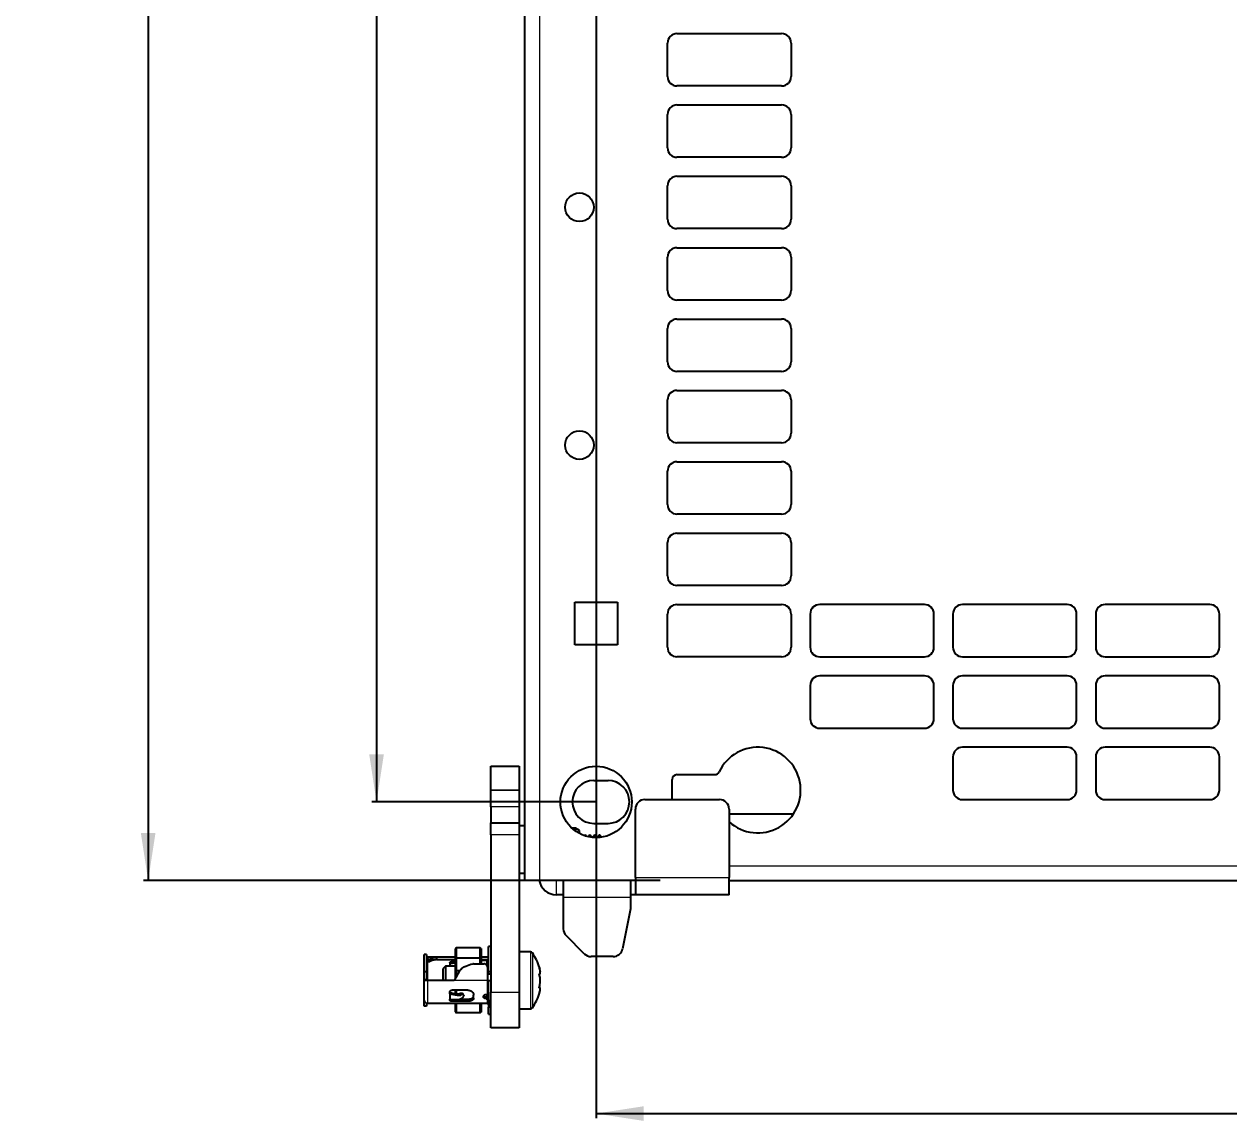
# Model space of a CAD drawing. Header units: millimetres. Extents: x -764 to 1099, y 554 to 2003.
# Drawn here: x -763.9 to -510.7, y 713.3 to 943.8 of the extents above; entities that cross this region are included whole.
import ezdxf

# ---------------------------------------------------------------- set-up
doc = ezdxf.new("R2010")
doc.units = ezdxf.units.MM
doc.layers.add('FORMAT', color=7, linetype='Continuous')
doc.styles.add('SLDTEXTSTYLE0', font='TXT', dxfattribs={"width": 0.75})
doc.dimstyles.new('SLDDIMSTYLE0', dxfattribs={"dimtxt": 20, "dimasz": 10, "dimexe": 0, "dimexo": 0.0625, "dimgap": 5, "dimtad": 2, "dimdec": 1, "dimrnd": 1e-09, "dimzin": 12, "dimdsep": 46, "dimtxsty": 'SLDTEXTSTYLE0', "dimsah": 1, "dimcen": 0.09, "dimadec": 0, "dimazin": 3, "dimtfac": 1, "dimtofl": 0, "dimtmove": 0, "dimatfit": 3, "dimfxl": 0, "dimfrac": 2, "dimtolj": 1, "dimtzin": 12, "dimarcsym": 0})

# ---------------------------------------------------------------- blocks, each defined once
blk = doc.blocks.new('_D')
at = {"layer": 'FORMAT'}
for p, q in [((-630.23, 1846.82), (-738.87, 1846.82)), ((-737.87, 1846.82), (-737.87, 763.8)), ((-630.23, 763.8), (-738.87, 763.8))]:
    blk.add_line(p, q, dxfattribs=at)
for points in [[(-737.87, 1846.82), (-739.41, 1836.82), (-736.33, 1836.82)], [(-737.87, 763.8), (-736.33, 773.8), (-739.41, 773.8)]]:
    blk.add_solid(points, dxfattribs=at)
at = {"layer": 'FORMAT', "insert": (-763.65, 1275.75), "char_height": 20, "attachment_point": 1, "rotation": 90, "style": 'SLDTEXTSTYLE0'}
blk.add_mtext('1083', dxfattribs=at)
blk = doc.blocks.new('_D_4')
at = {"layer": 'FORMAT'}
for p, q in [((-643.72, 1305.3), (-643.72, 713.81)), ((12.28, 1305.3), (12.28, 713.81)), ((-643.72, 714.81), (12.28, 714.81))]:
    blk.add_line(p, q, dxfattribs=at)
for points in [[(-643.72, 714.81), (-633.72, 713.27), (-633.72, 716.35)], [(12.28, 714.81), (2.28, 716.35), (2.28, 713.27)]]:
    blk.add_solid(points, dxfattribs=at)
at = {"layer": 'FORMAT', "insert": (-337.88, 740.59), "char_height": 20, "attachment_point": 1, "style": 'SLDTEXTSTYLE0'}
blk.add_mtext('656', dxfattribs=at)
blk = doc.blocks.new('_D_5')
at = {"layer": 'FORMAT'}
for p, q in [((-643.73, 1830.31), (-690.87, 1830.31)), ((-689.87, 1830.31), (-689.87, 780.31)), ((-643.73, 780.31), (-690.87, 780.31))]:
    blk.add_line(p, q, dxfattribs=at)
for points in [[(-689.87, 1830.31), (-691.41, 1820.31), (-688.33, 1820.31)], [(-689.87, 780.31), (-688.33, 790.31), (-691.41, 790.31)]]:
    blk.add_solid(points, dxfattribs=at)
at = {"layer": 'FORMAT', "insert": (-715.65, 1275.75), "char_height": 20, "attachment_point": 1, "rotation": 90, "style": 'SLDTEXTSTYLE0'}
blk.add_mtext('1050', dxfattribs=at)

msp = doc.modelspace()

# ---------------------------------------------------------------- linework, layer by layer
at = {"color": 7, "linetype": 'Continuous', "lineweight": 25}
for p, q in [((-658.72, 763.81), (-658.72, 1846.81)), ((-628.72, 932.81), (-628.72, 939.81)), ((-626.72, 941.81), (-604.72, 941.81)), ((-602.72, 939.81), (-602.72, 932.81)), ((-604.72, 930.81), (-626.72, 930.81)), ((-628.72, 917.81), (-628.72, 924.81)), ((-626.72, 926.81), (-604.72, 926.81)), ((-602.72, 924.81), (-602.72, 917.81)), ((-604.72, 915.81), (-626.72, 915.81)), ((-626.72, 911.81), (-604.72, 911.81)), ((-628.72, 902.81), (-628.72, 909.81)), ((-602.72, 909.81), (-602.72, 902.81)), ((-604.72, 900.81), (-626.72, 900.81)), ((-626.72, 896.81), (-604.72, 896.81)), ((-628.72, 887.81), (-628.72, 894.81)), ((-602.72, 894.81), (-602.72, 887.81)), ((-604.72, 885.81), (-626.72, 885.81)), ((-626.72, 881.81), (-604.72, 881.81)), ((-628.72, 872.81), (-628.72, 879.81)), ((-602.72, 879.81), (-602.72, 872.81)), ((-604.72, 870.81), (-626.72, 870.81)), ((-626.72, 866.81), (-604.72, 866.81)), ((-628.72, 857.81), (-628.72, 864.81)), ((-602.72, 864.81), (-602.72, 857.81)), ((-604.72, 855.81), (-626.72, 855.81)), ((-626.72, 851.81), (-604.72, 851.81)), ((-628.72, 842.81), (-628.72, 849.81)), ((-602.72, 849.81), (-602.72, 842.81)), ((-604.72, 840.81), (-626.72, 840.81)), ((-626.72, 836.81), (-604.72, 836.81)), ((-628.72, 827.81), (-628.72, 834.81)), ((-602.72, 834.81), (-602.72, 827.81)), ((-604.72, 825.81), (-626.72, 825.81)), ((-648.22, 822.31), (-639.22, 822.31)), ((-648.22, 813.31), (-648.22, 822.31)), ((-639.22, 822.31), (-639.22, 813.31)), ((-626.72, 821.81), (-604.72, 821.81)), ((-574.72, 821.81), (-596.72, 821.81)), ((-544.72, 821.81), (-566.72, 821.81)), ((-514.72, 821.81), (-536.72, 821.81)), ((-628.72, 812.81), (-628.72, 819.81)), ((-602.72, 819.81), (-602.72, 812.81)), ((-598.72, 819.81), (-598.72, 812.81)), ((-572.72, 812.81), (-572.72, 819.81)), ((-568.72, 819.81), (-568.72, 812.81)), ((-542.72, 812.81), (-542.72, 819.81)), ((-538.72, 819.81), (-538.72, 812.81)), ((-512.72, 812.81), (-512.72, 819.81)), ((-639.22, 813.31), (-648.22, 813.31)), ((-604.72, 810.81), (-626.72, 810.81)), ((-596.72, 810.81), (-574.72, 810.81)), ((-566.72, 810.81), (-544.72, 810.81)), ((-536.72, 810.81), (-514.72, 810.81)), ((-574.72, 806.81), (-596.72, 806.81)), ((-544.72, 806.81), (-566.72, 806.81)), ((-514.72, 806.81), (-536.72, 806.81)), ((-598.72, 804.81), (-598.72, 797.81)), ((-572.72, 797.81), (-572.72, 804.81)), ((-568.72, 804.81), (-568.72, 797.81)), ((-542.72, 797.81), (-542.72, 804.81)), ((-538.72, 804.81), (-538.72, 797.81)), ((-512.72, 797.81), (-512.72, 804.81)), ((-596.72, 795.81), (-574.72, 795.81)), ((-566.72, 795.81), (-544.72, 795.81)), ((-536.72, 795.81), (-514.72, 795.81)), ((-544.72, 791.81), (-566.72, 791.81)), ((-514.72, 791.81), (-536.72, 791.81)), ((-665.87, 787.81), (-659.87, 787.81)), ((-665.87, 782.81), (-665.87, 787.81)), ((-659.87, 787.81), (-659.87, 782.81)), ((-568.72, 789.81), (-568.72, 782.81)), ((-542.72, 782.81), (-542.72, 789.81)), ((-538.72, 789.81), (-538.72, 782.81)), ((-512.72, 782.81), (-512.72, 789.81)), ((-627.72, 780.81), (-627.72, 785.05)), ((-626.72, 786.05), (-618.77, 786.05)), ((-665.87, 782.81), (-665.87, 782.8)), ((-665.87, 779.27), (-665.87, 782.8)), ((-659.87, 782.81), (-659.87, 782.8)), ((-659.87, 782.8), (-659.87, 779.27)), ((-644.22, 784.81), (-641.22, 784.81)), ((-633.47, 780.81), (-617.77, 780.81)), ((-566.72, 780.81), (-544.72, 780.81)), ((-536.72, 780.81), (-514.72, 780.81)), ((-665.87, 779.27), (-665.87, 775.92)), ((-659.87, 779.27), (-659.87, 775.92)), ((-635.47, 764.41), (-635.47, 778.81)), ((-615.77, 778.81), (-615.77, 764.41)), ((-615.77, 777.8), (-602.23, 777.8)), ((-665.87, 775.92), (-659.87, 775.92)), ((-665.87, 773.42), (-665.87, 775.92)), ((-659.87, 775.92), (-659.87, 773.42)), ((-658.72, 775.31), (-659.87, 775.31)), ((-644.22, 775.81), (-641.22, 775.81)), ((-665.87, 773.42), (-665.87, 740.31)), ((-659.87, 773.42), (-659.87, 740.31)), ((-648.08, 774.81), (-648.82, 774.81)), ((-647.22, 774.31), (-648.08, 774.81)), ((-648.08, 774.21), (-648.08, 774.81)), ((-647.22, 773.67), (-647.22, 774.31)), ((-646.09, 773.31), (-646.15, 773.21)), ((-645.95, 773.31), (-646.09, 773.31)), ((-646.09, 773.19), (-646.09, 773.31)), ((-645.81, 773.1), (-645.95, 773.31)), ((-645.95, 773.15), (-645.95, 773.31)), ((-645.09, 773.31), (-645.32, 772.98)), ((-644.95, 773.31), (-645.09, 773.31)), ((-645.09, 772.93), (-645.09, 773.31)), ((-644.64, 772.86), (-644.95, 773.31)), ((-644.95, 772.91), (-644.95, 773.31)), ((-644.09, 773.31), (-644.41, 772.84)), ((-643.95, 773.31), (-644.09, 773.31)), ((-644.09, 772.82), (-644.09, 773.31)), ((-643.6, 772.81), (-643.95, 773.31)), ((-643.95, 772.81), (-643.95, 773.31)), ((-643.09, 773.31), (-643.43, 772.81)), ((-642.97, 773.31), (-643.09, 773.31)), ((-643.09, 772.83), (-643.09, 773.31)), ((-642.72, 773.06), (-642.97, 773.31)), ((-642.97, 772.85), (-642.97, 773.31)), ((-642.72, 772.87), (-642.72, 773.06)), ((-659.87, 765.31), (-658.72, 765.31)), ((-655.62, 763.81), (-658.72, 763.81)), ((-650.62, 763.81), (-655.62, 763.81)), ((-636.47, 763.81), (-650.62, 763.81)), ((-650.62, 763.81), (-650.62, 760.21)), ((-636.47, 763.81), (-636.47, 760.21)), ((-635.47, 763.81), (-636.47, 763.81)), ((-635.47, 764.41), (-635.47, 760.81)), ((-615.77, 760.81), (-615.77, 764.41)), ((-615.77, 763.8), (-15.17, 763.8)), ((-650.62, 760.81), (-652.12, 760.81)), ((-650.62, 760.21), (-650.62, 753.64)), ((-635.47, 760.81), (-636.47, 760.81)), ((-636.47, 760.21), (-636.47, 757.81)), ((-615.77, 760.81), (-635.47, 760.81)), ((-636.47, 757.81), (-638.15, 749.42)), ((-646.2, 748.39), (-650.03, 752.22)), ((-673.15, 749.65), (-673.27, 749.42)), ((-673.15, 749.65), (-673.15, 747.5)), ((-668.07, 749.65), (-673.15, 749.65)), ((-668.07, 747.5), (-668.07, 749.65)), ((-667.87, 749.52), (-668.07, 749.65)), ((-665.87, 749.91), (-666.37, 749.91)), ((-666.37, 744.65), (-666.37, 749.91)), ((-679.37, 748.24), (-679.87, 748.24)), ((-679.87, 744.63), (-679.87, 748.24)), ((-679.37, 748.24), (-679.37, 744.63)), ((-677.17, 747.66), (-679.17, 747.66)), ((-678.67, 747.2), (-679.17, 747.2)), ((-679.17, 747.2), (-679.17, 746.75)), ((-678.67, 746.75), (-678.67, 747.2)), ((-677.17, 747.16), (-677.17, 747.66)), ((-673.27, 747.66), (-677.17, 747.66)), ((-677.17, 747.16), (-673.27, 747.16)), ((-673.27, 747.47), (-673.27, 749.42)), ((-673.15, 747.5), (-673.27, 747.47)), ((-673.27, 744.81), (-673.27, 747.47)), ((-673.15, 747.5), (-673.15, 744.81)), ((-668.07, 747.5), (-673.15, 747.5)), ((-668.07, 746.31), (-668.07, 747.5)), ((-667.87, 747.49), (-668.07, 747.5)), ((-667.87, 749.52), (-667.87, 747.49)), ((-666.57, 747.66), (-667.87, 747.66)), ((-667.87, 747.49), (-667.87, 746.31)), ((-667.87, 747.16), (-666.57, 747.16)), ((-657.54, 748.81), (-659.87, 748.81)), ((-640.11, 747.81), (-644.79, 747.81)), ((-679.37, 744.63), (-679.87, 744.63)), ((-679.87, 742.94), (-679.87, 744.63)), ((-679.37, 744.63), (-679.37, 742.94)), ((-679.17, 746.75), (-678.67, 746.75)), ((-675.37, 745.81), (-675.87, 745.31)), ((-675.87, 742.81), (-675.87, 745.31)), ((-673.27, 745.81), (-675.37, 745.81)), ((-675.37, 745.81), (-675.37, 742.81)), ((-674.47, 746.51), (-674.47, 746.35)), ((-674.47, 746.35), (-673.27, 746.47)), ((-674.47, 746.35), (-674.47, 745.81)), ((-673.97, 746.75), (-673.27, 746.75)), ((-672.41, 744.81), (-673.57, 742.81)), ((-673.15, 744.81), (-673.27, 744.81)), ((-673.27, 743.33), (-673.27, 744.81)), ((-672.41, 744.81), (-673.15, 744.81)), ((-673.15, 744.81), (-673.15, 743.53)), ((-669.47, 746.31), (-667.32, 746.31)), ((-666.67, 746.96), (-667.87, 746.96)), ((-666.67, 746.96), (-666.67, 745.93)), ((-666.67, 746.26), (-666.57, 746.26)), ((-666.37, 745.81), (-666.61, 745.81)), ((-666.57, 745.56), (-666.57, 742.81)), ((-666.37, 744.65), (-665.87, 744.65)), ((-666.37, 744.11), (-666.37, 744.65)), ((-655.48, 744.66), (-655.45, 744.66)), ((-679.37, 742.94), (-679.87, 742.94)), ((-679.87, 742.81), (-679.87, 742.94)), ((-679.17, 742.81), (-679.87, 742.81)), ((-679.87, 738.66), (-679.87, 742.81)), ((-679.37, 742.94), (-679.37, 742.81)), ((-673.57, 742.81), (-679.17, 742.81)), ((-666.37, 744.25), (-666.57, 744.26)), ((-666.37, 742.81), (-666.57, 742.81)), ((-665.87, 744.11), (-666.37, 744.11)), ((-666.37, 738.49), (-666.37, 742.81)), ((-666.37, 742.81), (-665.87, 742.81)), ((-674.47, 739.99), (-674.47, 740.32)), ((-674.47, 739.99), (-674.47, 738.86)), ((-670.67, 740.76), (-673.97, 740.76)), ((-673.27, 740.03), (-673.27, 740.76)), ((-673.15, 740.76), (-673.15, 739.99)), ((-671.58, 739.75), (-671.82, 740.05)), ((-671.54, 739.61), (-671.54, 739.59)), ((-669.47, 739.06), (-669.47, 739.73)), ((-667.37, 739.32), (-667.37, 739.44)), ((-666.82, 739.85), (-666.57, 739.85)), ((-666.67, 739.85), (-666.67, 739.36)), ((-666.67, 739.81), (-666.41, 739.81)), ((-665.87, 732.81), (-665.87, 740.31)), ((-659.87, 740.31), (-659.87, 732.81)), ((-655.51, 741.28), (-655.67, 741.28)), ((-679.87, 737.38), (-679.87, 738.66)), ((-679.37, 737.38), (-679.87, 737.38)), ((-679.37, 737.99), (-679.37, 737.38)), ((-677.17, 737.96), (-679.17, 737.96)), ((-666.57, 737.96), (-677.17, 737.96)), ((-674.47, 738.65), (-674.47, 738.86)), ((-670.67, 738.41), (-673.97, 738.41)), ((-673.27, 736.19), (-673.27, 737.96)), ((-673.15, 737.96), (-673.15, 735.96)), ((-672.39, 738.87), (-670.67, 738.87)), ((-668.07, 735.96), (-668.07, 737.96)), ((-667.87, 737.96), (-667.87, 736.09)), ((-666.82, 739.36), (-666.57, 739.36)), ((-666.82, 738.96), (-666.57, 738.96)), ((-665.87, 738.49), (-666.37, 738.49)), ((-666.37, 738.49), (-666.37, 737.17)), ((-666.37, 735.71), (-666.37, 737.17)), ((-665.87, 737.17), (-666.37, 737.17)), ((-673.27, 736.19), (-673.15, 735.96)), ((-668.07, 735.96), (-673.15, 735.96)), ((-668.07, 735.96), (-667.87, 736.09)), ((-666.37, 735.71), (-665.87, 735.71)), ((-659.87, 736.81), (-657.54, 736.81)), ((-659.87, 732.81), (-665.87, 732.81))]:
    msp.add_line(p, q, dxfattribs=at)
at = {"color": 8, "linetype": 'Continuous', "lineweight": 18}
for p, q in [((-655.62, 1846.81), (-655.62, 763.81)), ((-659.87, 782.81), (-665.87, 782.81)), ((-665.87, 782.8), (-659.87, 782.8)), ((-659.87, 779.27), (-665.87, 779.27)), ((-659.87, 773.42), (-665.87, 773.42)), ((-615.77, 766.9), (-15.17, 766.9)), ((-652.12, 763.81), (-652.12, 760.81)), ((-635.47, 764.41), (-615.77, 764.41)), ((-636.47, 760.21), (-650.62, 760.21)), ((-666.57, 746.26), (-666.57, 747.16)), ((-657.54, 748.81), (-657.54, 742.54)), ((-657.1, 748.58), (-657.1, 742.55)), ((-679.17, 746.75), (-679.17, 742.81)), ((-679.17, 742.81), (-679.17, 737.96)), ((-666.57, 742.81), (-673.57, 742.81)), ((-666.57, 739.85), (-666.57, 742.81)), ((-657.54, 742.54), (-657.54, 736.81)), ((-657.1, 742.55), (-657.1, 737.04)), ((-665.87, 740.31), (-659.87, 740.31)), ((-673.97, 738.87), (-673.97, 738.41)), ((-670.67, 738.41), (-670.67, 738.87)), ((-666.82, 739.36), (-666.82, 738.96)), ((-666.57, 737.96), (-666.57, 738.96))]:
    msp.add_line(p, q, dxfattribs=at)
at = {"color": 7, "linetype": 'Continuous', "lineweight": 25, "flags": 128}
for points in [[(-679.17, 747.66), (-679.3, 747.64), (-679.37, 747.63)], [(-666.37, 747.19), (-666.43, 747.17), (-666.57, 747.16)], [(-666.37, 746.28), (-666.43, 746.27), (-666.57, 746.26)], [(-655.45, 744.71), (-655.56, 745.23), (-655.63, 745.48)], [(-666.67, 739.68), (-666.62, 739.77), (-666.61, 739.81)], [(-666.37, 739.73), (-666.37, 739.76), (-666.38, 739.78), (-666.4, 739.8), (-666.43, 739.82), (-666.46, 739.83), (-666.49, 739.85), (-666.53, 739.85), (-666.57, 739.85)], [(-655.64, 740.11), (-655.57, 740.38), (-655.45, 740.89)], [(-666.37, 739.33), (-666.43, 739.35), (-666.57, 739.36)]]:
    msp.add_lwpolyline(points, dxfattribs=at)
at = {"color": 7, "linetype": 'Continuous', "lineweight": 25}
for centre, radius in [((-647.22, 905.31), 3), ((-647.22, 855.31), 3), ((-643.72, 780.31), 7.5)]:
    msp.add_circle(centre, radius, dxfattribs=at)
for centre, radius, start, end in [((-626.72, 939.81), 2, 90, 180), ((-604.72, 939.81), 2, 0, 90), ((-626.72, 932.81), 2, 180, 270), ((-604.72, 932.81), 2, 270, 0), ((-626.72, 924.81), 2, 90, 180), ((-604.72, 924.81), 2, 0, 90), ((-626.72, 917.81), 2, 180, 270), ((-604.72, 917.81), 2, 270, 0), ((-626.72, 909.81), 2, 90, 180), ((-604.72, 909.81), 2, 0, 90), ((-626.72, 902.81), 2, 180, 270), ((-604.72, 902.81), 2, 270, 0), ((-626.72, 894.81), 2, 90, 180), ((-604.72, 894.81), 2, 0, 90), ((-626.72, 887.81), 2, 180, 270), ((-604.72, 887.81), 2, 270, 0), ((-626.72, 879.81), 2, 90, 180), ((-604.72, 879.81), 2, 0, 90), ((-626.72, 872.81), 2, 180, 270), ((-604.72, 872.81), 2, 270, 0), ((-626.72, 864.81), 2, 90, 180), ((-604.72, 864.81), 2, 0, 90), ((-626.72, 857.81), 2, 180, 270), ((-604.72, 857.81), 2, 270, 0), ((-626.72, 849.81), 2, 90, 180), ((-604.72, 849.81), 2, 0, 90), ((-626.72, 842.81), 2, 180, 270), ((-604.72, 842.81), 2, 270, 0), ((-626.72, 834.81), 2, 90, 180), ((-604.72, 834.81), 2, 0, 90), ((-626.72, 827.81), 2, 180, 270), ((-604.72, 827.81), 2, 270, 0), ((-626.72, 819.81), 2, 90, 180), ((-604.72, 819.81), 2, 0, 90), ((-596.72, 819.81), 2, 90, 180), ((-574.72, 819.81), 2, 0, 90), ((-566.72, 819.81), 2, 90, 180), ((-544.72, 819.81), 2, 0, 90), ((-536.72, 819.81), 2, 90, 180), ((-514.72, 819.81), 2, 0, 90), ((-626.72, 812.81), 2, 180, 270), ((-604.72, 812.81), 2, 270, 0), ((-596.72, 812.81), 2, 180, 270), ((-574.72, 812.81), 2, 270, 0), ((-566.72, 812.81), 2, 180, 270), ((-544.72, 812.81), 2, 270, 0), ((-536.72, 812.81), 2, 180, 270), ((-514.72, 812.81), 2, 270, 0), ((-596.72, 804.81), 2, 90, 180), ((-574.72, 804.81), 2, 0, 90), ((-566.72, 804.81), 2, 90, 180), ((-544.72, 804.81), 2, 0, 90), ((-536.72, 804.81), 2, 90, 180), ((-514.72, 804.81), 2, 0, 90), ((-596.72, 797.81), 2, 180, 270), ((-574.72, 797.81), 2, 270, 0), ((-566.72, 797.81), 2, 180, 270), ((-544.72, 797.81), 2, 270, 0), ((-536.72, 797.81), 2, 180, 270), ((-514.72, 797.81), 2, 270, 0), ((-609.72, 782.8), 9, 227.7612, 154.8493), ((-566.72, 789.81), 2, 90, 180), ((-544.72, 789.81), 2, 0, 90), ((-536.72, 789.81), 2, 90, 180), ((-514.72, 789.81), 2, 0, 90), ((-626.72, 785.05), 1, 90, 180), ((-618.77, 787.05), 1, 270, 334.8493), ((-644.22, 780.31), 4.5, 90, 270), ((-641.22, 780.31), 4.5, 270, 90), ((-566.72, 782.81), 2, 180, 270), ((-544.72, 782.81), 2, 270, 0), ((-536.72, 782.81), 2, 180, 270), ((-514.72, 782.81), 2, 270, 0), ((-633.47, 778.81), 2, 90, 180), ((-617.77, 778.81), 2, 0, 90), ((-652.12, 764.41), 3.6, 189.5941, 270), ((-648.62, 753.64), 2, 180, 225), ((-679.17, 746.96), 0.2, 90, 180), ((-666.57, 747.86), 0.2, 270, 0), ((-657.54, 748.27), 0.54, 35.2515, 90), ((-665.27, 742.81), 10, 15.4963, 35.2515), ((-644.79, 749.81), 2, 225, 270), ((-640.11, 749.81), 2, 270, 348.6901), ((-669.47, 745.56), 0.75, 90, 105.0484), ((-667.32, 745.56), 0.75, 0, 90), ((-666.47, 745.89), 0.0996, 305.5332, 356.0721), ((-665.27, 742.81), 10, 324.7485, 344.3485), ((-679.17, 738.66), 0.7, 180, 270), ((-666.55, 738.78), 0.183, 7.3339, 95.8124), ((-666.57, 737.76), 0.2, 0, 90), ((-657.54, 737.35), 0.54, 270, 324.7485)]:
    msp.add_arc(centre, radius, start, end, dxfattribs=at)
for points, knots in [([(-679.17, 747.66), (-679.17, 747.62), (-679.17, 747.56), (-679.17, 747.31), (-679.17, 747.2)], [0, 0, 0, 0, 0.559866, 1, 1, 1, 1]), ([(-677.17, 747.66), (-677.45, 747.62), (-677.95, 747.56), (-678.45, 747.31), (-678.67, 747.2)], [0, 0, 0, 0, 0.559911, 1, 1, 1, 1]), ([(-677.17, 747.16), (-677.45, 747.13), (-677.95, 747.09), (-678.45, 746.85), (-678.67, 746.75)], [0, 0, 0, 0, 0.559868, 1, 1, 1, 1]), ([(-674.47, 746.51), (-674.46, 746.54), (-674.45, 746.6), (-674.37, 746.67), (-674.24, 746.72), (-674.1, 746.75), (-674.01, 746.75), (-673.97, 746.75)], [0, 0, 0, 0, 0.214295, 0.42863, 0.64223, 0.856153, 1, 1, 1, 1]), ([(-672.41, 744.81), (-672.24, 745.02), (-671.89, 745.47), (-670.91, 745.94), (-670.15, 746.15), (-669.66, 746.28)], [0, 0, 0, 0, 0.254027, 0.526591, 1, 1, 1, 1]), ([(-666.37, 745.58), (-666.37, 745.57), (-666.37, 745.55), (-666.39, 745.52), (-666.43, 745.49), (-666.5, 745.48), (-666.55, 745.47), (-666.58, 745.47)], [0, 0, 0, 0, 0.187462, 0.362386, 0.517277, 0.750642, 1, 1, 1, 1]), ([(-666.37, 744.52), (-666.37, 744.51), (-666.37, 744.49), (-666.39, 744.47), (-666.42, 744.45), (-666.5, 744.45), (-666.54, 744.46), (-666.57, 744.46)], [0, 0, 0, 0, 0.195302, 0.377541, 0.538909, 0.761383, 1, 1, 1, 1]), ([(-655.67, 740.01), (-655.67, 740.01), (-655.67, 740.01), (-655.66, 740.04), (-655.62, 740.19), (-655.53, 740.51), (-655.47, 740.88), (-655.44, 741.15), (-655.46, 741.31), (-655.54, 741.27), (-655.62, 741.24), (-655.65, 741.25), (-655.66, 741.26), (-655.67, 741.28), (-655.67, 741.31), (-655.67, 741.34), (-655.66, 741.4), (-655.6, 741.63), (-655.51, 742), (-655.44, 742.49), (-655.45, 742.99), (-655.51, 743.42), (-655.59, 743.73), (-655.64, 743.95), (-655.66, 744.03), (-655.67, 744.07), (-655.67, 744.1), (-655.67, 744.12), (-655.66, 744.15), (-655.61, 744.19), (-655.53, 744.17), (-655.46, 744.21), (-655.44, 744.36), (-655.46, 744.67), (-655.53, 745.07), (-655.61, 745.4), (-655.65, 745.55), (-655.66, 745.59), (-655.67, 745.6), (-655.67, 745.61), (-655.67, 745.6), (-655.66, 745.56), (-655.62, 745.43), (-655.59, 745.3), (-655.57, 745.2)], [0, 0, 0, 0, 0.002669, 0.006422, 0.016822, 0.063309, 0.118617, 0.153644, 0.188957, 0.265945, 0.291246, 0.303925, 0.310299, 0.31305, 0.315831, 0.318218, 0.322425, 0.335452, 0.396277, 0.457638, 0.493644, 0.54503, 0.602606, 0.617005, 0.624239, 0.627149, 0.630093, 0.632606, 0.636406, 0.647212, 0.695726, 0.751897, 0.78647, 0.821241, 0.889001, 0.922439, 0.936242, 0.940574, 0.943357, 0.945726, 0.94809, 0.952284, 0.965237, 1, 1, 1, 1]), ([(-655.45, 744.67), (-655.44, 744.66), (-655.44, 744.66), (-655.45, 744.71), (-655.45, 744.71)], [0, 0, 0, 0, 0.963374, 1, 1, 1, 1]), ([(-674.47, 740.32), (-674.46, 740.36), (-674.45, 740.46), (-674.37, 740.59), (-674.24, 740.7), (-674.1, 740.75), (-674.01, 740.76), (-673.97, 740.76)], [0, 0, 0, 0, 0.2143729, 0.4287785, 0.6425919, 0.8566662, 1, 1, 1, 1]), ([(-674.47, 740.28), (-674.04, 740.18), (-673.45, 740.05), (-672.63, 739.94), (-672.34, 740.06), (-672.19, 740.12)], [0, 0, 0, 0, 0.56666, 0.780905, 1, 1, 1, 1]), ([(-674.47, 739.99), (-673.97, 739.88), (-673.3, 739.74), (-672.4, 739.63), (-672.1, 739.75), (-671.94, 739.81)], [0, 0, 0, 0, 0.587693, 0.790818, 1, 1, 1, 1]), ([(-672.19, 740.12), (-672.15, 740.13), (-672.05, 740.15), (-671.93, 740.14), (-671.88, 740.1), (-671.86, 740.09)], [0, 0, 0, 0, 0.369126, 0.738256, 1, 1, 1, 1]), ([(-671.54, 739.61), (-671.55, 739.65), (-671.56, 739.73), (-671.63, 739.8), (-671.74, 739.84), (-671.85, 739.84), (-671.92, 739.82), (-671.94, 739.81)], [0, 0, 0, 0, 0.225883, 0.451767, 0.67765, 0.903524, 1, 1, 1, 1]), ([(-671.94, 739.08), (-671.9, 739.1), (-671.8, 739.15), (-671.67, 739.27), (-671.58, 739.4), (-671.54, 739.51), (-671.54, 739.57), (-671.54, 739.59)], [0, 0, 0, 0, 0.225867, 0.451734, 0.677598, 0.903479, 1, 1, 1, 1]), ([(-671.82, 740.04), (-671.83, 740.06), (-671.84, 740.07), (-671.86, 740.09), (-671.86, 740.09)], [0, 0, 0, 0, 0.872289, 1, 1, 1, 1]), ([(-670.67, 740.76), (-670.53, 740.75), (-670.26, 740.72), (-669.9, 740.54), (-669.63, 740.27), (-669.49, 739.99), (-669.47, 739.81), (-669.47, 739.73)], [0, 0, 0, 0, 0.2132377, 0.4264897, 0.6391595, 0.8495978, 1, 1, 1, 1]), ([(-670.67, 738.87), (-670.53, 738.87), (-670.26, 738.88), (-669.9, 738.97), (-669.63, 739.12), (-669.49, 739.32), (-669.47, 739.46), (-669.47, 739.53)], [0, 0, 0, 0, 0.212875, 0.425767, 0.637937, 0.847353, 1, 1, 1, 1]), ([(-667.37, 739.44), (-667.36, 739.48), (-667.35, 739.57), (-667.26, 739.7), (-667.12, 739.79), (-666.96, 739.85), (-666.86, 739.85), (-666.82, 739.85)], [0, 0, 0, 0, 0.214305, 0.42865, 0.642279, 0.856223, 1, 1, 1, 1]), ([(-667.33, 739.58), (-667.3, 739.55), (-667.26, 739.48), (-667.12, 739.4), (-666.96, 739.36), (-666.86, 739.36), (-666.82, 739.36)], [0, 0, 0, 0, 0.252501, 0.531568, 0.811143, 1, 1, 1, 1]), ([(-674.47, 738.86), (-673.97, 738.8), (-673.3, 738.71), (-672.4, 738.82), (-672.1, 738.99), (-671.94, 739.08)], [0, 0, 0, 0, 0.5876932, 0.7908183, 1, 1, 1, 1]), ([(-673.97, 738.41), (-674.02, 738.41), (-674.14, 738.42), (-674.29, 738.46), (-674.4, 738.51), (-674.46, 738.58), (-674.47, 738.63), (-674.47, 738.65)], [0, 0, 0, 0, 0.214445, 0.428893, 0.643239, 0.857188, 1, 1, 1, 1]), ([(-669.47, 739.06), (-669.48, 738.97), (-669.51, 738.81), (-669.71, 738.62), (-670, 738.49), (-670.34, 738.42), (-670.57, 738.41), (-670.67, 738.41)], [0, 0, 0, 0, 0.212833, 0.42585, 0.635542, 0.846587, 1, 1, 1, 1]), ([(-666.82, 738.96), (-666.88, 738.96), (-667, 738.97), (-667.17, 739.03), (-667.29, 739.12), (-667.36, 739.22), (-667.37, 739.29), (-667.37, 739.32)], [0, 0, 0, 0, 0.214393, 0.428789, 0.643061, 0.856854, 1, 1, 1, 1])]:
    msp.add_open_spline(points, degree=3, knots=knots, dxfattribs=at)
at = {"color": 8, "linetype": 'Continuous', "lineweight": 18}
msp.add_open_spline([(-671.94, 739.81), (-671.99, 739.86), (-672.05, 739.94), (-672.14, 740.05), (-672.18, 740.1), (-672.19, 740.12)], degree=3, knots=[0, 0, 0, 0, 0.502362, 0.815418, 1, 1, 1, 1], dxfattribs=at)

# ---------------------------------------------------------------- dimensions: what is measured, and where the dimension line sits
at = {"layer": 'FORMAT'}
for base, p1, p2, angle, picture, middle in [((-737.87, 763.8), (-630.22, 1846.82), (-630.22, 763.8), 90, '_D', (-737.87, 1305.31)), ((-689.87, 780.31), (-643.72, 1830.31), (-643.72, 780.31), 90, '_D_5', (-689.87, 1305.31)), ((12.28, 714.81), (-643.72, 1305.31), (12.28, 1305.31), 0, '_D_4', (-315.72, 714.81))]:
    dim = msp.add_linear_dim(base=base, p1=p1, p2=p2, angle=angle, dimstyle='SLDDIMSTYLE0', dxfattribs=at)
    dim.commit()
    dim.dimension.update_dxf_attribs({"geometry": picture, "text_midpoint": middle, "dimtype": 160})

doc.saveas('drawing.dxf')
